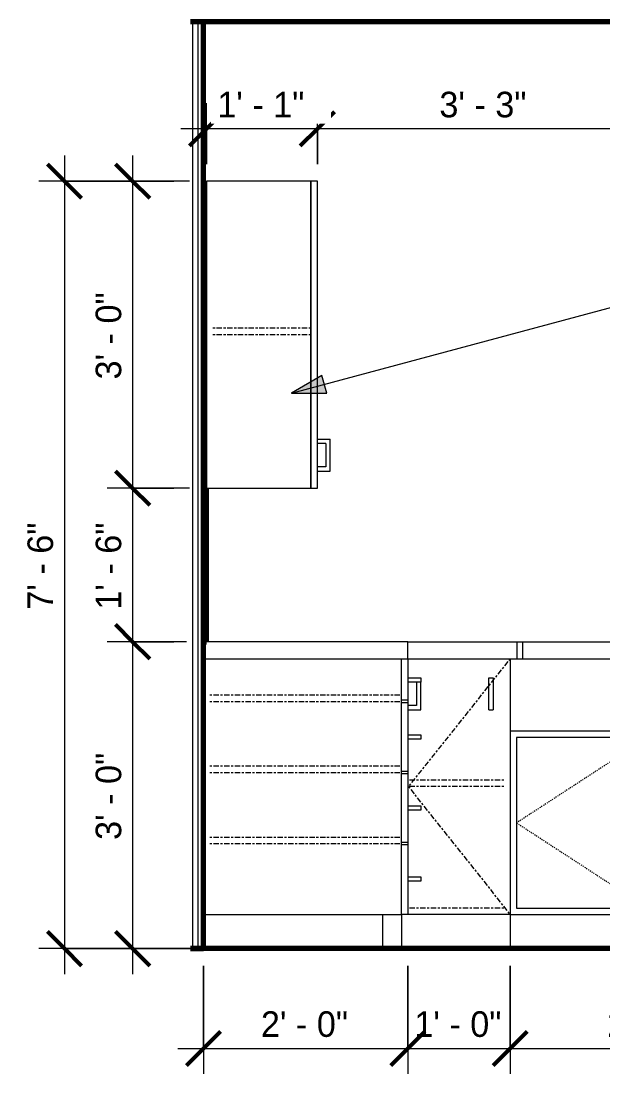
# Model space of a CAD drawing. Header units: inches. Extents: x 3011 to 5543, y -20 to 12119.
# Drawn here: x 3267.2 to 3335.5, y -14.7 to 108.8 of the extents above; entities that cross this region are included whole.
import ezdxf

# ---------------------------------------------------------------- set-up
doc = ezdxf.new("R2010")
doc.units = ezdxf.units.IN
doc.header["$MEASUREMENT"] = 0
doc.linetypes.add('Center', pattern=[1.25, 0.25, -0.1875, 0.625, -0.1875])
doc.linetypes.add('Dash', pattern=[0.25, 0.125, -0.125])
for name, color, linetype, lineweight in [('0-2', 10, 'Continuous', 5), ('A-ANNO-DIMS', 211, 'Continuous', 9), ('A-ANNO-DIMS-32', 211, 'Continuous', 9), ('A-FLOR-1', 7, 'Continuous', 70), ('A-WALL-1', 113, 'Continuous', 70), ('A-WALL-2', 113, 'Continuous', 9), ('A-WALL-3', 250, 'Continuous', 18), ('G-ANNO-TEXT', 231, 'Continuous', 9), ('I-WALL-1', 7, 'Continuous', 70), ('P-SANR-FIXT', 6, 'Continuous', 9), ('Q-CASE', 31, 'Continuous', 9), ('Q-CASE-1', 31, 'Center', 9), ('Q-CASE-HDLN', 31, 'Dash', 9), ('Q-SPCQ', 91, 'Continuous', 9)]:
    doc.layers.add(name, color=color, linetype=linetype, lineweight=lineweight)
doc.styles.add('Century Gothic', font='ufonts.com_century-gothic.ttf', dxfattribs={"height": 3})
doc.dimstyles.new('OD_1__HACK', dxfattribs={"dimscale": 12, "dimtxt": 3.132505, "dimasz": 0.333333, "dimexe": 0.25, "dimexo": 0.166667, "dimgap": 0.041667, "dimtad": 1, "dimdec": 0, "dimzin": 3, "dimdsep": 46, "dimlunit": 4, "dimtxsty": 'Century Gothic', "dimblk1": 'OBLIQUE', "dimblk2": 'OBLIQUE', "dimsah": 1, "dimcen": 0.09, "dimdle": 0.25, "dimazin": 0, "dimtfac": 1, "dimtdec": 4, "dimtix": 1, "dimtmove": 0, "dimatfit": 3, "dimfxl": 1, "dimtvp": 1, "dimtfill": 1, "dimfrac": 2, "dimtolj": 1, "dimtzin": 0, "dimarcsym": 2})
doc.dimstyles.new('OD_1__HACK_2_1', dxfattribs={"dimscale": 12, "dimtxt": 3.132505, "dimasz": 0.333333, "dimexe": 0.25, "dimexo": 0.166667, "dimgap": 0.041667, "dimtad": 1, "dimdec": 0, "dimzin": 3, "dimdsep": 46, "dimlunit": 4, "dimtxsty": 'Century Gothic', "dimblk1": 'OBLIQUE', "dimblk2": 'OBLIQUE', "dimsah": 1, "dimcen": 0.09, "dimdle": 0.25, "dimazin": 0, "dimtfac": 1, "dimtdec": 4, "dimtix": 1, "dimtmove": 0, "dimatfit": 3, "dimfxl": 1, "dimtvp": 1, "dimtfill": 1, "dimfrac": 2, "dimtolj": 1, "dimtzin": 0, "dimarcsym": 2})

# ---------------------------------------------------------------- blocks, each defined once
blk = doc.blocks.new('CTR - 1st Phase - Shell_rvt-2-1ST FLOOR - 1BD B - ADA TYPE B - KITCHEN SIDE WING')
at = {"layer": 'A-FLOR-1'}
for p, q in [((-3201.57, 108.75), (-3088.7, 108.75)), ((-3088.7, 0), (-3201.57, 0))]:
    blk.add_line(p, q, dxfattribs=at)
blk = doc.blocks.new('CTR - 1st Phase - Common Walls_rvt-2-1ST FLOOR - 1BD B - ADA TYPE B - KITCHEN SIDE WING')
at = {"layer": 'A-WALL-3'}
for p, q in [((-3201.32, 0), (-3201.32, 108.78)), ((-3200.7, 0), (-3200.7, 108.78))]:
    blk.add_line(p, q, dxfattribs=at)
at = {"layer": 'I-WALL-1'}
for p, q in [((-3200.07, 0), (-3200.07, 108.78)), ((-3201.57, 0), (-3200.07, 0))]:
    blk.add_line(p, q, dxfattribs=at)
blk = doc.blocks.new('Base Cabinet 4 Drawer 254 - Base Cabinet 4 Drawer 254 15_-2584595-1ST FLOOR - 1BD B - ADA TYPE B - KITCHEN SIDE WING')
at = {"layer": 'Q-CASE'}
for p, q in [((-3176.82, 29.13), (-3176.82, 34)), ((-3176.82, 4), (-3176.82, 34)), ((-3176.07, 34), (-3176.07, 29.13)), ((-3176.07, 31.75), (-3174.57, 31.75)), ((-3174.57, 31.25), (-3176.07, 31.25)), ((-3174.57, 31.75), (-3174.57, 31.25)), ((-3176.07, 29.13), (-3176.82, 29.13)), ((-3176.82, 20.79), (-3176.82, 28.88)), ((-3176.82, 28.88), (-3176.07, 28.88)), ((-3176.07, 28.88), (-3176.07, 20.79)), ((-3176.07, 25.09), (-3174.57, 25.09)), ((-3174.57, 25.09), (-3174.57, 24.58)), ((-3174.57, 24.58), (-3176.07, 24.58)), ((-3176.07, 20.79), (-3176.82, 20.79)), ((-3176.82, 12.46), (-3176.82, 20.54)), ((-3176.82, 20.54), (-3176.07, 20.54)), ((-3176.07, 20.54), (-3176.07, 12.46)), ((-3176.07, 16.75), (-3174.57, 16.75)), ((-3174.57, 16.25), (-3176.07, 16.25)), ((-3174.57, 16.75), (-3174.57, 16.25)), ((-3176.07, 12.46), (-3176.82, 12.46)), ((-3176.82, 4), (-3176.82, 12.21)), ((-3176.82, 12.21), (-3176.07, 12.21)), ((-3176.07, 12.21), (-3176.07, 4)), ((-3176.07, 8.42), (-3174.57, 8.42)), ((-3174.57, 7.92), (-3176.07, 7.92)), ((-3174.57, 8.42), (-3174.57, 7.92)), ((-3200.07, 4), (-3176.82, 4)), ((-3200.07, 4), (-3179.07, 4)), ((-3179.07, 4), (-3179.07, 0)), ((-3176.07, 4), (-3176.82, 4))]:
    blk.add_line(p, q, dxfattribs=at)
at = {"layer": 'Q-CASE-1'}
for p, q in [((-3199.32, 29.75), (-3176.82, 29.75)), ((-3199.32, 29), (-3176.82, 29)), ((-3199.32, 21.42), (-3176.82, 21.42)), ((-3199.32, 20.67), (-3176.82, 20.67)), ((-3199.32, 13.08), (-3176.82, 13.08)), ((-3199.32, 12.33), (-3176.82, 12.33))]:
    blk.add_line(p, q, dxfattribs=at)
blk = doc.blocks.new('Vanity Cabinet-Double Door - 33_-2318066-1ST FLOOR - 1BD B - ADA TYPE B - KITCHEN SIDE WING')
at = {"layer": 'Q-CASE'}
for p, q in [((-3163.32, 24.75), (-3163.32, 4.75)), ((-3147.95, 24.75), (-3163.32, 24.75)), ((-3147.95, 4.75), (-3147.95, 24.75)), ((-3147.2, 24.75), (-3147.2, 4.75)), ((-3131.82, 24.75), (-3147.2, 24.75)), ((-3131.82, 4.75), (-3131.82, 24.75)), ((-3131.07, 4), (-3131.07, 25.5)), ((-3148.95, 23.25), (-3149.45, 23.25)), ((-3149.45, 23.25), (-3149.45, 19.25)), ((-3148.95, 19.25), (-3148.95, 23.25)), ((-3145.7, 23.25), (-3146.2, 23.25)), ((-3146.2, 23.25), (-3146.2, 19.25)), ((-3145.7, 19.25), (-3145.7, 23.25)), ((-3149.45, 19.25), (-3148.95, 19.25)), ((-3146.2, 19.25), (-3145.7, 19.25)), ((-3164.07, 4), (-3131.07, 4)), ((-3163.32, 4.75), (-3147.95, 4.75)), ((-3147.2, 4.75), (-3131.82, 4.75)), ((-3131.07, 4), (-3131.07, 0))]:
    blk.add_line(p, q, dxfattribs=at)
at = {"layer": 'Q-CASE-HDLN'}
for p, q in [((-3147.95, 24.75), (-3163.32, 14.75)), ((-3147.2, 24.75), (-3131.82, 14.75)), ((-3163.32, 14.75), (-3147.95, 4.75)), ((-3131.82, 14.75), (-3147.2, 4.75))]:
    blk.add_line(p, q, dxfattribs=at)
blk = doc.blocks.new('Stainless Steel Farmhous Kitchen Sink - Stainless Steel Farmhous Kitchen Sink-2552578-1ST FLOOR - 1BD B - ADA TYPE B - KITCHEN SIDE WING')
at = {"layer": 'P-SANR-FIXT'}
for p, q in [((-3164.07, 34), (-3131.07, 34)), ((-3164.07, 34), (-3164.07, 25.5)), ((-3131.07, 25.5), (-3131.07, 34)), ((-3131.07, 25.5), (-3164.07, 25.5))]:
    blk.add_line(p, q, dxfattribs=at)
blk = doc.blocks.new('300 Series Wall Hung Cabinet_302 - 30_ X 36_-2572944-1ST FLOOR - 1BD B - ADA TYPE B - KITCHEN SIDE WING')
at = {"layer": 'Q-CASE'}
for p, q in [((-3187.45, 90), (-3199.7, 90)), ((-3199.7, 90), (-3199.7, 54)), ((-3187.45, 90), (-3187.45, 54)), ((-3186.7, 90), (-3187.45, 90)), ((-3187.45, 54), (-3187.45, 90)), ((-3186.7, 54), (-3186.7, 90)), ((-3186.7, 59.75), (-3185.2, 59.75)), ((-3185.2, 56), (-3185.2, 59.75)), ((-3185.7, 59.25), (-3186.7, 59.25)), ((-3185.7, 59.25), (-3185.7, 56.5)), ((-3185.7, 56.5), (-3186.7, 56.5)), ((-3186.7, 56), (-3185.2, 56)), ((-3199.7, 54), (-3187.45, 54)), ((-3187.45, 54), (-3186.7, 54))]:
    blk.add_line(p, q, dxfattribs=at)
at = {"layer": 'Q-CASE-1'}
for p, q in [((-3187.45, 72.75), (-3198.95, 72.75)), ((-3187.45, 72), (-3198.95, 72))]:
    blk.add_line(p, q, dxfattribs=at)
blk = doc.blocks.new('Base Cabinet Corner 197 - Base Cabinet Corner 197-2569781-1ST FLOOR - 1BD B - ADA TYPE B - KITCHEN SIDE WING')
at = {"layer": 'Q-CASE'}
for p, q in [((-3176.07, 34), (-3176.05, 34)), ((-3176.05, 34), (-3164.07, 34)), ((-3176.05, 31.75), (-3176.05, 34)), ((-3176.05, 28.5), (-3176.05, 31.25)), ((-3175.07, 31.25), (-3175.07, 28.5)), ((-3174.57, 28), (-3174.57, 31.25)), ((-3166.56, 31.75), (-3166.07, 31.75)), ((-3166.56, 28), (-3166.56, 31.75)), ((-3166.07, 31.75), (-3166.07, 28)), ((-3176.07, 29.13), (-3176.07, 28.88)), ((-3175.07, 28.5), (-3176.07, 28.5)), ((-3176.07, 28), (-3174.57, 28)), ((-3176.05, 25.09), (-3176.05, 28)), ((-3166.56, 28), (-3166.07, 28)), ((-3164.07, 25.5), (-3164.07, 4)), ((-3176.05, 16.75), (-3176.05, 24.58)), ((-3176.07, 20.79), (-3176.07, 20.54)), ((-3176.05, 8.42), (-3176.05, 16.25)), ((-3176.07, 12.46), (-3176.07, 12.21)), ((-3176.05, 4), (-3176.05, 7.92)), ((-3176.79, 0), (-3176.79, 4)), ((-3176.05, 4), (-3176.07, 4)), ((-3164.07, 4), (-3176.05, 4)), ((-3164.07, 4), (-3164.07, 0)), ((-3164.07, 4), (-3164.07, 0))]:
    blk.add_line(p, q, dxfattribs=at)
at = {"layer": 'Q-CASE-1'}
for p, q in [((-3164.07, 34), (-3176.02, 19)), ((-3164.82, 19.75), (-3176.07, 19.75)), ((-3164.82, 19), (-3176.02, 19)), ((-3176.02, 19), (-3164.07, 4)), ((-3164.82, 4.75), (-3176.07, 4.75)), ((-3164.82, 4), (-3176.02, 4))]:
    blk.add_line(p, q, dxfattribs=at)
blk = doc.blocks.new('DIMBLOCK17-1ST FLOOR - 1BD B - ADA TYPE B - KITCHEN SIDE WING')
at = {"layer": 'A-ANNO-DIMS-32'}
for p, q in [((3301.99, 92), (3301.99, 99.15)), ((3341.12, 57), (3341.12, 99.15)), ((3341.12, 96.15), (3301.99, 96.15)), ((3301.99, 96.15), (3301.99, 92)), ((3341.12, 96.15), (3341.12, 57))]:
    blk.add_line(p, q, dxfattribs=at)
at = {"layer": 'A-ANNO-DIMS-32', "lineweight": 50}
for p, q in [((3301.99, 96.15), (3303.99, 98.15)), ((3341.12, 96.15), (3343.12, 98.15)), ((3301.99, 96.15), (3299.99, 94.15)), ((3341.12, 96.15), (3339.12, 94.15))]:
    blk.add_line(p, q, dxfattribs=at)
at = {"layer": 'A-ANNO-DIMS-32', "color": 0, "insert": (3316.31, 100.49), "char_height": 3, "width": 12.5897, "attachment_point": 1, "line_spacing_factor": 0.984502, "style": 'Century Gothic', "bg_fill": 3, "box_fill_scale": 1.25, "bg_fill_color": 256, "bg_fill_true_color": 13158600, "bg_fill_transparency": 0}
blk.add_mtext('3\' - 3"', dxfattribs=at)
blk = doc.blocks.new('_Oblique')
at = {"color": 0, "linetype": 'ByBlock', "lineweight": -2}
blk.add_line((-0.5, -0.5), (0.5, 0.5), dxfattribs=at)
blk = doc.blocks.new('DIMBLOCK18-1ST FLOOR - 1BD B - ADA TYPE B - KITCHEN SIDE WING')
at = {"layer": 'A-ANNO-DIMS-32'}
for p, q in [((3288.99, 92), (3288.99, 99.15)), ((3301.99, 92), (3301.99, 99.15)), ((3301.99, 96.15), (3285.99, 96.15)), ((3288.99, 96.15), (3288.99, 92)), ((3301.99, 96.15), (3301.99, 92))]:
    blk.add_line(p, q, dxfattribs=at)
at = {"layer": 'A-ANNO-DIMS-32', "lineweight": 50}
for p, q in [((3288.99, 96.15), (3290.99, 98.15)), ((3301.99, 96.15), (3303.99, 98.15)), ((3288.99, 96.15), (3286.99, 94.15)), ((3301.99, 96.15), (3299.99, 94.15))]:
    blk.add_line(p, q, dxfattribs=at)
at = {"layer": 'A-ANNO-DIMS-32', "color": 0, "insert": (3290.25, 100.49), "char_height": 3, "width": 12.5897, "attachment_point": 1, "line_spacing_factor": 0.984502, "style": 'Century Gothic', "bg_fill": 3, "box_fill_scale": 1.25, "bg_fill_color": 256, "bg_fill_true_color": 13158600, "bg_fill_transparency": 0}
blk.add_mtext('1\' - 1"', dxfattribs=at)
blk = doc.blocks.new('DIMBLOCK19-1ST FLOOR - 1BD B - ADA TYPE B - KITCHEN SIDE WING')
at = {"layer": 'A-ANNO-DIMS-32', "lineweight": 50}
for p, q in [((3280.32, 54), (3278.32, 56)), ((3280.32, 54), (3282.32, 52)), ((3280.32, 36), (3278.32, 38)), ((3280.32, 36), (3282.32, 34))]:
    blk.add_line(p, q, dxfattribs=at)
at = {"layer": 'A-ANNO-DIMS-32'}
for p, q in [((3286.99, 54), (3277.32, 54)), ((3280.32, 54), (3280.32, 36)), ((3280.32, 54), (3285.14, 54)), ((3286.62, 36), (3277.32, 36)), ((3280.32, 36), (3285.14, 36))]:
    blk.add_line(p, q, dxfattribs=at)
at = {"layer": 'A-ANNO-DIMS-32', "color": 0, "insert": (3275.98, 39.75), "char_height": 3, "width": 12.5897, "attachment_point": 1, "rotation": 90, "line_spacing_factor": 0.984502, "style": 'Century Gothic', "bg_fill": 3, "box_fill_scale": 1.25, "bg_fill_color": 256, "bg_fill_true_color": 13158600, "bg_fill_transparency": 0}
blk.add_mtext('1\' - 6"', dxfattribs=at)
blk = doc.blocks.new('DIMBLOCK20-1ST FLOOR - 1BD B - ADA TYPE B - KITCHEN SIDE WING')
at = {"layer": 'A-ANNO-DIMS-32', "lineweight": 50}
for p, q in [((3280.32, 36), (3278.32, 38)), ((3280.32, 36), (3282.32, 34)), ((3280.32, 0), (3278.32, 2)), ((3280.32, 0), (3282.32, -2))]:
    blk.add_line(p, q, dxfattribs=at)
at = {"layer": 'A-ANNO-DIMS-32'}
for p, q in [((3286.62, 36), (3277.32, 36)), ((3280.32, 36), (3280.32, -3)), ((3280.32, 36), (3285.14, 36)), ((3322.62, 0), (3277.32, 0)), ((3280.32, 0), (3322.62, 0))]:
    blk.add_line(p, q, dxfattribs=at)
at = {"layer": 'A-ANNO-DIMS-32', "color": 0, "insert": (3275.98, 12.75), "char_height": 3, "width": 12.5897, "attachment_point": 1, "rotation": 90, "line_spacing_factor": 0.984502, "style": 'Century Gothic', "bg_fill": 3, "box_fill_scale": 1.25, "bg_fill_color": 256, "bg_fill_true_color": 13158600, "bg_fill_transparency": 0}
blk.add_mtext('3\' - 0"', dxfattribs=at)
blk = doc.blocks.new('DIMBLOCK21-1ST FLOOR - 1BD B - ADA TYPE B - KITCHEN SIDE WING')
at = {"layer": 'A-ANNO-DIMS-32'}
for p, q in [((3312.62, -2), (3312.62, -14.7)), ((3312.62, -11.7), (3312.62, -2)), ((3324.62, -2), (3324.62, -14.7)), ((3324.62, -11.7), (3324.62, -2)), ((3312.62, -11.7), (3324.62, -11.7))]:
    blk.add_line(p, q, dxfattribs=at)
at = {"layer": 'A-ANNO-DIMS-32', "lineweight": 50}
for p, q in [((3312.62, -11.7), (3314.62, -9.7)), ((3324.62, -11.7), (3326.62, -9.7)), ((3312.62, -11.7), (3310.62, -13.7)), ((3324.62, -11.7), (3322.62, -13.7))]:
    blk.add_line(p, q, dxfattribs=at)
at = {"layer": 'A-ANNO-DIMS-32', "color": 0, "insert": (3313.37, -7.35), "char_height": 3, "width": 12.5897, "attachment_point": 1, "line_spacing_factor": 0.984502, "style": 'Century Gothic', "bg_fill": 3, "box_fill_scale": 1.25, "bg_fill_color": 256, "bg_fill_true_color": 13158600, "bg_fill_transparency": 0}
blk.add_mtext('1\' - 0"', dxfattribs=at)
blk = doc.blocks.new('DIMBLOCK22-1ST FLOOR - 1BD B - ADA TYPE B - KITCHEN SIDE WING')
at = {"layer": 'A-ANNO-DIMS-32'}
for p, q in [((3324.62, -2), (3324.62, -14.7)), ((3324.62, -11.7), (3324.62, -2)), ((3357.87, -2), (3357.87, -14.7)), ((3357.87, -11.7), (3357.87, -2)), ((3324.62, -11.7), (3357.87, -11.7))]:
    blk.add_line(p, q, dxfattribs=at)
at = {"layer": 'A-ANNO-DIMS-32', "lineweight": 50}
for p, q in [((3324.62, -11.7), (3326.62, -9.7)), ((3357.87, -11.7), (3359.87, -9.7)), ((3324.62, -11.7), (3322.62, -13.7)), ((3357.87, -11.7), (3355.87, -13.7))]:
    blk.add_line(p, q, dxfattribs=at)
at = {"layer": 'A-ANNO-DIMS-32', "color": 0, "insert": (3336, -7.35), "char_height": 3, "width": 12.5897, "attachment_point": 1, "line_spacing_factor": 0.984502, "style": 'Century Gothic', "bg_fill": 3, "box_fill_scale": 1.25, "bg_fill_color": 256, "bg_fill_true_color": 13158600, "bg_fill_transparency": 0}
blk.add_mtext('2\' - 9"', dxfattribs=at)
blk = doc.blocks.new('DIMBLOCK27-1ST FLOOR - 1BD B - ADA TYPE B - KITCHEN SIDE WING')
at = {"layer": 'A-ANNO-DIMS-32'}
for p, q in [((3288.62, -2), (3288.62, -14.7)), ((3288.62, -11.7), (3288.62, -2)), ((3312.62, -2), (3312.62, -14.7)), ((3312.62, -11.7), (3312.62, -2)), ((3285.62, -11.7), (3315.62, -11.7))]:
    blk.add_line(p, q, dxfattribs=at)
at = {"layer": 'A-ANNO-DIMS-32', "lineweight": 50}
for p, q in [((3288.62, -11.7), (3290.62, -9.7)), ((3312.62, -11.7), (3314.62, -9.7)), ((3288.62, -11.7), (3286.62, -13.7)), ((3312.62, -11.7), (3310.62, -13.7))]:
    blk.add_line(p, q, dxfattribs=at)
at = {"layer": 'A-ANNO-DIMS-32', "color": 0, "insert": (3295.37, -7.35), "char_height": 3, "width": 12.5897, "attachment_point": 1, "line_spacing_factor": 0.984502, "style": 'Century Gothic', "bg_fill": 3, "box_fill_scale": 1.25, "bg_fill_color": 256, "bg_fill_true_color": 13158600, "bg_fill_transparency": 0}
blk.add_mtext('2\' - 0"', dxfattribs=at)
blk = doc.blocks.new('DIMBLOCK28-1ST FLOOR - 1BD B - ADA TYPE B - KITCHEN SIDE WING')
at = {"layer": 'A-ANNO-DIMS-32'}
for p, q in [((3280.32, 93), (3280.32, 51)), ((3286.99, 90), (3277.32, 90)), ((3280.32, 90), (3285.14, 90)), ((3286.99, 54), (3277.32, 54)), ((3280.32, 54), (3285.14, 54))]:
    blk.add_line(p, q, dxfattribs=at)
at = {"layer": 'A-ANNO-DIMS-32', "lineweight": 50}
for p, q in [((3280.32, 90), (3278.32, 92)), ((3280.32, 90), (3282.32, 88)), ((3280.32, 54), (3278.32, 56)), ((3280.32, 54), (3282.32, 52))]:
    blk.add_line(p, q, dxfattribs=at)
at = {"layer": 'A-ANNO-DIMS-32', "color": 0, "insert": (3275.98, 66.75), "char_height": 3, "width": 12.5897, "attachment_point": 1, "rotation": 90, "line_spacing_factor": 0.984502, "style": 'Century Gothic', "bg_fill": 3, "box_fill_scale": 1.25, "bg_fill_color": 256, "bg_fill_true_color": 13158600, "bg_fill_transparency": 0}
blk.add_mtext('3\' - 0"', dxfattribs=at)
blk = doc.blocks.new('DIMBLOCK29-1ST FLOOR - 1BD B - ADA TYPE B - KITCHEN SIDE WING')
at = {"layer": 'A-ANNO-DIMS-32'}
for p, q in [((3272.32, 93), (3272.32, -3)), ((3286.99, 90), (3269.32, 90)), ((3272.32, 90), (3285.14, 90)), ((3286.62, 0), (3269.32, 0)), ((3272.32, 0), (3286.62, 0))]:
    blk.add_line(p, q, dxfattribs=at)
at = {"layer": 'A-ANNO-DIMS-32', "lineweight": 50}
for p, q in [((3272.32, 90), (3270.32, 92)), ((3272.32, 90), (3274.32, 88)), ((3272.32, 0), (3270.32, 2)), ((3272.32, 0), (3274.32, -2))]:
    blk.add_line(p, q, dxfattribs=at)
at = {"layer": 'A-ANNO-DIMS-32', "color": 0, "insert": (3267.98, 39.75), "char_height": 3, "width": 12.5897, "attachment_point": 1, "rotation": 90, "line_spacing_factor": 0.984502, "style": 'Century Gothic', "bg_fill": 3, "box_fill_scale": 1.25, "bg_fill_color": 256, "bg_fill_true_color": 13158600, "bg_fill_transparency": 0}
blk.add_mtext('7\' - 6"', dxfattribs=at)

msp = doc.modelspace()

# ---------------------------------------------------------------- linework, layer by layer
at = {"layer": 'A-WALL-1'}
for p, q in [((3288.99, 54), (3288.62, 54)), ((3288.62, 54), (3288.62, 36)), ((3288.99, 36), (3288.99, 54)), ((3288.62, 36), (3288.99, 36))]:
    msp.add_line(p, q, dxfattribs=at)
at = {"layer": 'A-WALL-2'}
msp.add_line((3312.62, 36), (3325.42, 36), dxfattribs=at)
at = {"layer": 'Q-SPCQ'}
for p, q in [((3312.62, 36), (3288.62, 36)), ((3288.62, 36), (3288.62, 34)), ((3312.62, 34), (3312.62, 36)), ((3325.42, 36), (3326.12, 36)), ((3325.42, 34), (3325.42, 36)), ((3326.12, 34), (3326.12, 36)), ((3326.12, 36), (3326.62, 36)), ((3326.62, 36), (3355.62, 36)), ((3288.62, 34), (3312.62, 34))]:
    msp.add_line(p, q, dxfattribs=at)

# ---------------------------------------------------------------- block references
at = {"layer": '0-2'}
for name in ['CTR - 1st Phase - Common Walls_rvt-2-1ST FLOOR - 1BD B - ADA TYPE B - KITCHEN SIDE WING', 'CTR - 1st Phase - Shell_rvt-2-1ST FLOOR - 1BD B - ADA TYPE B - KITCHEN SIDE WING']:
    msp.add_blockref(name, (6488.69, 0), dxfattribs=at)
at = {"layer": 'P-SANR-FIXT'}
msp.add_blockref('Stainless Steel Farmhous Kitchen Sink - Stainless Steel Farmhous Kitchen Sink-2552578-1ST FLOOR - 1BD B - ADA TYPE B - KITCHEN SIDE WING', (6488.69, 0), dxfattribs=at)
at = {"layer": 'Q-CASE'}
for name in ['300 Series Wall Hung Cabinet_302 - 30_ X 36_-2572944-1ST FLOOR - 1BD B - ADA TYPE B - KITCHEN SIDE WING', 'Base Cabinet 4 Drawer 254 - Base Cabinet 4 Drawer 254 15_-2584595-1ST FLOOR - 1BD B - ADA TYPE B - KITCHEN SIDE WING', 'Base Cabinet Corner 197 - Base Cabinet Corner 197-2569781-1ST FLOOR - 1BD B - ADA TYPE B - KITCHEN SIDE WING', 'Vanity Cabinet-Double Door - 33_-2318066-1ST FLOOR - 1BD B - ADA TYPE B - KITCHEN SIDE WING']:
    msp.add_blockref(name, (6488.69, 0), dxfattribs=at)

# ---------------------------------------------------------------- next in the draw order: dimensions: what is measured, and where the dimension line sits
at = {"layer": 'A-ANNO-DIMS'}
dim = msp.add_linear_dim(base=(3301.99, 96.15), p1=(3341.12, 55), p2=(3301.99, 90), dimstyle='OD_1__HACK_2_1', override={"dimpost": '<>', "dimfxl": 52.498017}, dxfattribs=at)
dim.commit()
dim.dimension.update_dxf_attribs({"geometry": 'DIMBLOCK17-1ST FLOOR - 1BD B - ADA TYPE B - KITCHEN SIDE WING', "text_midpoint": (3321.55, 98.22)})
dim = msp.add_linear_dim(base=(3280.32, 36), p1=(3288.99, 54), p2=(3288.62, 36), angle=90, dimstyle='OD_1__HACK_2_1', override={"dimpost": '<>', "dimfxl": 18.003906}, dxfattribs=at)
dim.commit()
dim.dimension.update_dxf_attribs({"geometry": 'DIMBLOCK19-1ST FLOOR - 1BD B - ADA TYPE B - KITCHEN SIDE WING', "text_midpoint": (3278.25, 45)})

# ---------------------------------------------------------------- next in the draw order: hatches: boundary and pattern name
at = {"layer": 'G-ANNO-TEXT'}
msp.add_hatch(color=256, dxfattribs=at).paths.add_polyline_path([(3298.95, 65.15), (3303.09, 65.15), (3302.53, 67.22)], flags=0)

# ---------------------------------------------------------------- next in the draw order: linework, layer by layer
for p, q in [((3302.53, 67.22), (3298.95, 65.15)), ((3303.09, 65.15), (3302.53, 67.22)), ((3298.95, 65.15), (3303.09, 65.15))]:
    msp.add_line(p, q, dxfattribs=at)

# ---------------------------------------------------------------- next in the draw order: dimensions: what is measured, and where the dimension line sits
at = {"layer": 'A-ANNO-DIMS'}
dim = msp.add_linear_dim(base=(3288.99, 96.15), p1=(3301.99, 90), p2=(3288.99, 90), dimstyle='OD_1__HACK_2_1', override={"dimpost": '<>', "dimfxl": 13}, dxfattribs=at)
dim.commit()
dim.dimension.update_dxf_attribs({"geometry": 'DIMBLOCK18-1ST FLOOR - 1BD B - ADA TYPE B - KITCHEN SIDE WING', "text_midpoint": (3295.49, 98.15)})
dim = msp.add_linear_dim(base=(3280.32, 0), p1=(3288.62, 36), p2=(3324.62, 0), angle=90, dimstyle='OD_1__HACK_2_1', override={"dimpost": '<>', "dimfxl": 50.911688}, dxfattribs=at)
dim.commit()
dim.dimension.update_dxf_attribs({"geometry": 'DIMBLOCK20-1ST FLOOR - 1BD B - ADA TYPE B - KITCHEN SIDE WING', "text_midpoint": (3278.25, 18)})

# ---------------------------------------------------------------- next in the draw order: linework, layer by layer
at = {"layer": 'G-ANNO-TEXT'}
msp.add_line((3298.95, 65.15), (3407.43, 94.21), dxfattribs=at)

# ---------------------------------------------------------------- next in the draw order: dimensions: what is measured, and where the dimension line sits
at = {"layer": 'A-ANNO-DIMS'}
for base, p1, p2, angle, override, picture, middle in [((3280.32, 54), (3288.99, 90), (3288.99, 54), 90, {"dimpost": '<>', "dimfxl": 36}, 'DIMBLOCK28-1ST FLOOR - 1BD B - ADA TYPE B - KITCHEN SIDE WING', (3278.25, 72)), ((3324.62, -11.7), (3312.62, 0), (3324.62, 0), 0, {"dimpost": '<>', "dimfxl": 12}, 'DIMBLOCK21-1ST FLOOR - 1BD B - ADA TYPE B - KITCHEN SIDE WING', (3318.62, -9.62))]:
    dim = msp.add_linear_dim(base=base, p1=p1, p2=p2, angle=angle, dimstyle='OD_1__HACK_2_1', override=override, dxfattribs=at)
    dim.commit()
    dim.dimension.update_dxf_attribs({"geometry": picture, "text_midpoint": middle})

# ---------------------------------------------------------------- next in the draw order: dimensions: what is measured, and where the dimension line sits
for base, p1, p2, override, picture, middle in [((3357.87, -11.7), (3324.62, 0), (3357.87, 0), {"dimpost": '<>', "dimfxl": 33.25}, 'DIMBLOCK22-1ST FLOOR - 1BD B - ADA TYPE B - KITCHEN SIDE WING', (3341.24, -9.62)), ((3312.62, -11.7), (3288.62, 0), (3312.62, 0), {"dimpost": '<>', "dimfxl": 24}, 'DIMBLOCK27-1ST FLOOR - 1BD B - ADA TYPE B - KITCHEN SIDE WING', (3300.62, -9.62))]:
    dim = msp.add_linear_dim(base=base, p1=p1, p2=p2, angle=0, dimstyle='OD_1__HACK_2_1', override=override, dxfattribs=at)
    dim.commit()
    dim.dimension.update_dxf_attribs({"geometry": picture, "text_midpoint": middle})

# ---------------------------------------------------------------- next in the draw order: dimensions: what is measured, and where the dimension line sits
dim = msp.add_linear_dim(base=(3272.32, 0), p1=(3288.99, 90), p2=(3288.62, 0), angle=90, dimstyle='OD_1__HACK', override={"dimpost": '<>', "dimfxl": 90.000781}, dxfattribs=at)
dim.commit()
dim.dimension.update_dxf_attribs({"geometry": 'DIMBLOCK29-1ST FLOOR - 1BD B - ADA TYPE B - KITCHEN SIDE WING', "text_midpoint": (3270.25, 45)})

doc.saveas('drawing.dxf')
